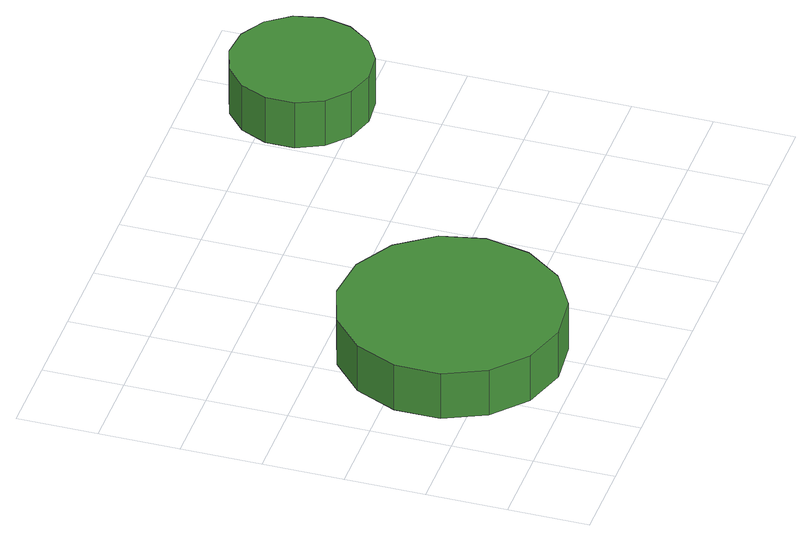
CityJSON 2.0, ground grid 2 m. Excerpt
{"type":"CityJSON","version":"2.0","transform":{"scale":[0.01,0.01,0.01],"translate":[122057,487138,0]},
"CityObjects":{
"tree1":{"type":"SolitaryVegetationObject","attributes":{"function":"something"},"geometry":[{"type":"MultiSurface","lod":"1","boundaries":[[[0,1,2,3,4,5,6,7,8,9,10,11,12,13,14]],[[15,16,17,18,19,20,21,22,23,24,25,26,27,28,29]],[[0,29,28,1]],[[1,28,27,2]],[[2,27,26,3]],[[3,26,25,4]],[[4,25,24,5]],[[5,24,23,6]],[[6,23,22,7]],[[7,22,21,8]],[[8,21,20,9]],[[9,20,19,10]],[[10,19,18,11]],[[11,18,17,12]],[[12,17,16,13]],[[13,16,15,14]],[[14,15,29,0]]]}]},
"tree2":{"type":"SolitaryVegetationObject","attributes":{"function":"something"},"geometry":[{"type":"MultiSurface","lod":"1","boundaries":[[[30,31,32,33,34,35,36,37,38,39,40,41,42,43,44]],[[45,46,47,48,49,50,51,52,53,54,55,56,57,58,59]],[[30,59,58,31]],[[31,58,57,32]],[[32,57,56,33]],[[33,56,55,34]],[[34,55,54,35]],[[35,54,53,36]],[[36,53,52,37]],[[37,52,51,38]],[[38,51,50,39]],[[39,50,49,40]],[[40,49,48,41]],[[41,48,47,42]],[[42,47,46,43]],[[43,46,45,44]],[[44,45,59,30]]]}]}
},
"vertices":[
[583,299,203],[560,409,203],[493,501,203],[395,558,203],[282,570,203],[174,535,203],[90,459,203],[44,355,203],[44,242,203],[90,138,203],[174,63,203],[282,28,203],[395,39,203],[493,96,203],[560,188,203],[560,188,74],[493,96,74],[395,39,74],[282,28,74],[174,63,74],[90,138,74],[44,242,74],[44,355,74],[90,459,74],[174,535,74],[282,570,74],[395,558,74],[493,501,74],[560,409,74],[583,299,74],
[1352,938,162],[1337,1008,162],[1295,1066,162],[1233,1102,162],[1162,1109,162],[1094,1087,162],[1041,1039,162],[1011,974,162],[1011,902,162],[1041,837,162],[1094,789,162],[1162,767,162],[1233,774,162],[1295,810,162],[1337,868,162],[1337,868,33],[1295,810,33],[1233,774,33],[1162,767,33],[1094,789,33],[1041,837,33],[1011,902,33],[1011,974,33],[1041,1039,33],[1094,1087,33],[1162,1109,33],[1233,1102,33],[1295,1066,33],[1337,1008,33],[1352,938,33]
]}
